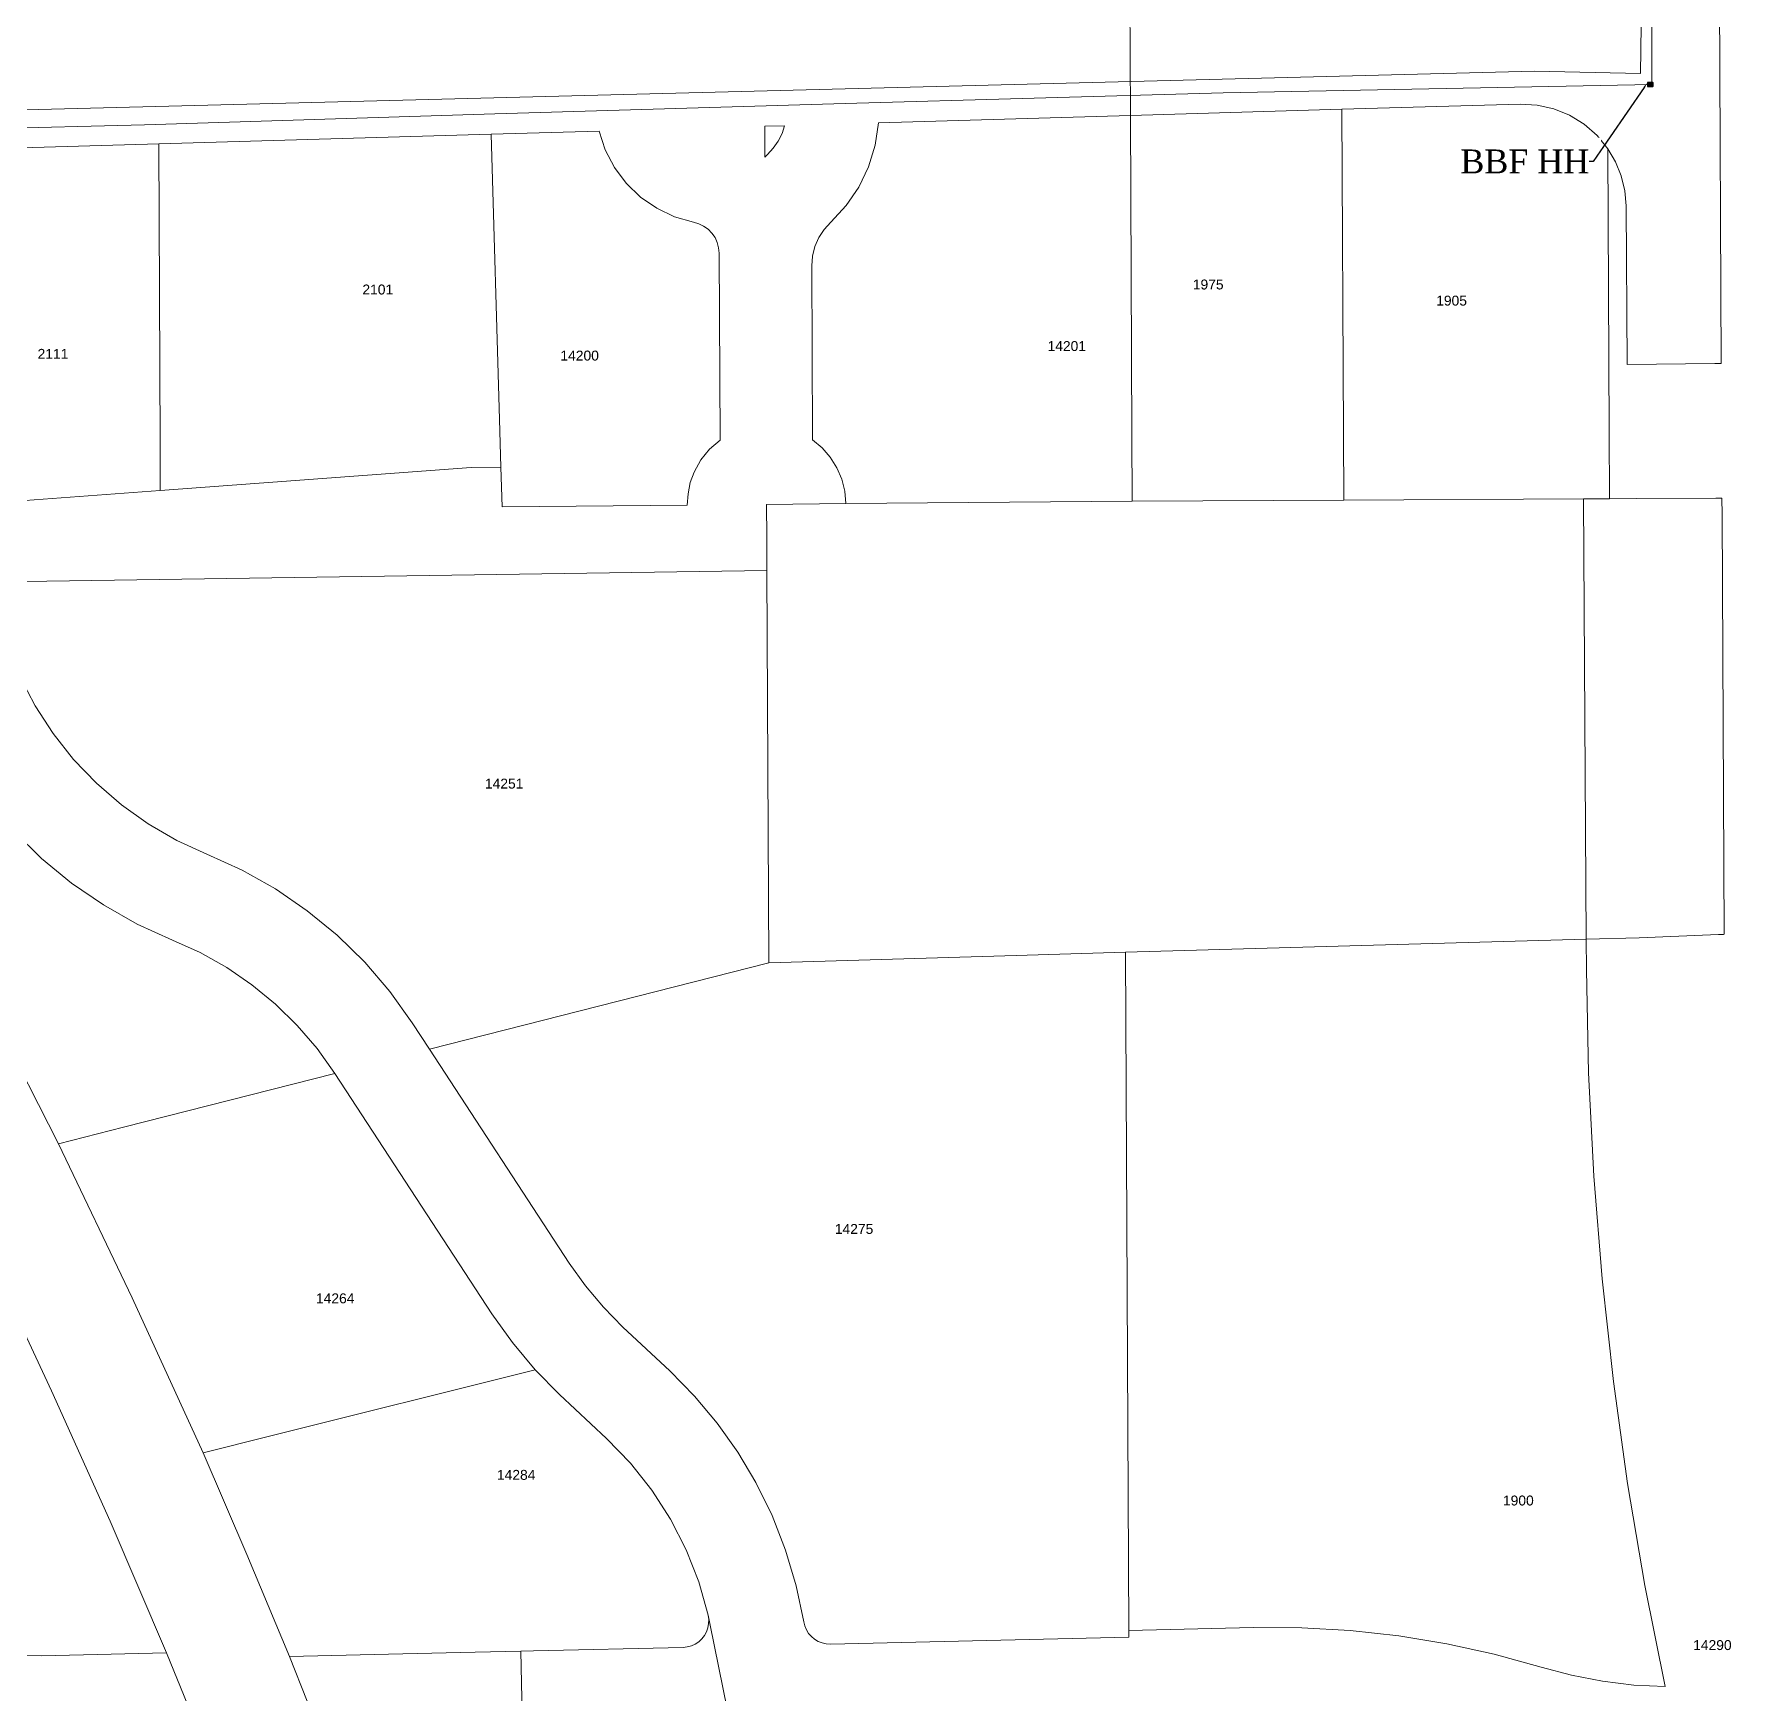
# Model space of a CAD drawing. Header units: feet. Extents: x 865220 to 5618803, y -2240498 to 1935234.
# Drawn here: x 2804447 to 2805746, y 964205 to 965461 of the extents above; entities that cross this region are included whole.
import ezdxf
from ezdxf import colors
from ezdxf.entities.mleader import LeaderData, LeaderLine
from ezdxf.enums import TextEntityAlignment as Align
from ezdxf.lldxf.tags import DXFTag
from ezdxf.math import Vec2, Vec3

# ---------------------------------------------------------------- set-up
doc = ezdxf.new("R2010")
doc.units = ezdxf.units.FT
doc.header["$LTSCALE"] = 0.015
doc.header["$MEASUREMENT"] = 0
for name, color, linetype in [('72A', 112, '72A'), ('Dakota County Addresses', 7, 'Continuous'), ('Dakota County Parcels', 7, 'Continuous'), ('F1', 112, 'F1'), ('TELEPHONE STRUCT-EX', 30, 'Continuous'), ('TELEPHONE STRUCT-PROP', 6, 'Continuous')]:
    doc.layers.add(name, color=color, linetype=linetype)
doc.layers.add('RUNNING LINE (UNDERGROUND)', color=10, linetype='Continuous', lineweight=40)
doc.styles.add('Dimensions 100', font='arial.ttf')
doc.styles.add('Line', font='txt.shx', dxfattribs={"height": 3})
doc.styles.get("Standard").update_dxf_attribs({"font": 'times.ttf'})
doc.styles.add('Utilities', font='arial.ttf', dxfattribs={"height": 2.5})
tags = doc.linetypes.add('72A', pattern='A,80,-5,["72A",Line,S=1.5,R=0,X=0,Y=-1.5],-20', length=105).pattern_tags.tags
tags[6] = DXFTag(74, 10)
tags = doc.linetypes.add('BBF', pattern='A,100,-5,["BBF",Line,S=1,R=0,X=0,Y=-1.5],-12', length=117).pattern_tags.tags
tags[6] = DXFTag(74, 10)
tags = doc.linetypes.add('F1', pattern='A,15,-5,["F1",Line,S=1.5,R=0,X=0,Y=-1.5],-12', length=32).pattern_tags.tags
tags[6] = DXFTag(74, 10)

# ---------------------------------------------------------------- blocks, each defined once
blk = doc.blocks.new('ACMAP_ANN_TEMPLATE_Dakota County Addresses')
at = {"layer": 'Dakota County Addresses', "style": 'Dimensions 100'}
blk.add_attdef('DakotaCountyAddress', text='', height=50, dxfattribs=at).set_placement((0, 0), align=Align.CENTER)
blk = doc.blocks.new('EX HH')
at = {"ltscale": 40, "true_color": 0xffffff}
h = blk.add_hatch(color=7, dxfattribs=at)
h.dxf.hatch_style = 1
h.paths.add_polyline_path([(-0.061, -0.031, 0.414214), (-0.046, -0.046), (0.046, -0.046, 0.414214), (0.061, -0.031), (0.061, 0.031, 0.414214), (0.046, 0.046), (-0.046, 0.046, 0.414214), (-0.061, 0.031)])
at = {"color": 30, "const_width": 0.005, "flags": 128}
blk.add_lwpolyline([(-0.061, 0.031), (-0.061, -0.031, 0.414214), (-0.046, -0.046), (0.046, -0.046, 0.414214), (0.061, -0.031), (0.061, 0.031, 0.414214), (0.046, 0.046), (-0.046, 0.046, 0.414214)], format="xyb", close=True, dxfattribs=at)
at = {"layer": 'RUNNING LINE (UNDERGROUND)', "color": 7, "lineweight": -3, "flags": 128}
blk.add_lwpolyline([(-0.054, 0.031), (-0.054, -0.031, 0.414214), (-0.046, -0.038), (0.046, -0.038, 0.414214), (0.054, -0.031), (0.054, 0.031, 0.414214), (0.046, 0.038), (-0.046, 0.038, 0.414214)], format="xyb", close=True, dxfattribs=at)
at = {"layer": 'TELEPHONE STRUCT-PROP', "color": 30, "style": 'Utilities'}
blk.add_text('HH', height=0.05, dxfattribs=at).set_placement((0, 0), align=Align.MIDDLE_CENTER)

msp = doc.modelspace()

# ---------------------------------------------------------------- linework, layer by layer
at = {"layer": '72A', "lineweight": 5, "ltscale": 100, "flags": 128}
msp.add_lwpolyline([(2804315.2, 965542.3), (2804311.9, 965400.4), (2805581.4, 965432.9), (2805661.7, 965431.3), (2805665, 965665.8), (2805653.2, 966136.2), (2805782.7, 966138.5), (2805822.1, 966146.3), (2805865.6, 966155.7), (2805908.8, 966166.6), (2805951.5, 966179), (2805993.7, 966192.9), (2806004.1, 966196.6), (2806160.5, 966252.9), (2806209.1, 966269.5), (2806258.1, 966284.6), (2806307.6, 966298.1), (2806357.5, 966310.1), (2806779.8, 966403), (2806794.3, 966400.8)], dxfattribs=at)
at = {"layer": 'Dakota County Parcels', "lineweight": 5}
for p, q in [((2805722.7, 965211.7), (2805721.3, 965512.4)), ((2805275.8, 965399.4), (2805275.3, 965499.4)), ((2805275.8, 965399.4), (2805435.7, 965404.1)), ((2805435.7, 965404.1), (2805570.5, 965408)), ((2805014.2, 965391.7), (2804999.1, 965391.3)), ((2804999.3, 965368), (2804999.1, 965391.3)), ((2805085.2, 965393.8), (2805275.8, 965399.4)), ((2804540.7, 965377.9), (2804409.8, 965374.1)), ((2804540.7, 965377.9), (2804792.2, 965385.3)), ((2804873.8, 965387.6), (2804792.2, 965385.3)), ((2805001.3, 965369.9), (2804999.3, 965368)), ((2805650.7, 965331.1), (2805651.5, 965211)), ((2804964.6, 965295.2), (2804965.3, 965154.8)), ((2804965.3, 965154.8), (2804965.3, 965153.7)), ((2804541.9, 965115.7), (2804777.1, 965133.1)), ((2804799.5, 965133.3), (2804777.1, 965133.1)), ((2804800.4, 965103.3), (2804799.5, 965133.3)), ((2804411.1, 965106), (2804541.9, 965115.7)), ((2804940.5, 965104.6), (2804800.4, 965103.3)), ((2805060.5, 965105.7), (2805000.5, 965105.1)), ((2805000.6, 965080.1), (2805000.5, 965105.1)), ((2805060.5, 965105.7), (2805277.2, 965107.7)), ((2805277.2, 965107.7), (2805437.2, 965108.4)), ((2805437.2, 965108.4), (2805618.5, 965109.3)), ((2805618.5, 965109.3), (2805638.2, 965109.4)), ((2805620.6, 964776.1), (2805618.5, 965109.3)), ((2805638.2, 965109.4), (2805658.6, 965109.5)), ((2805000.8, 965055.1), (2805000.6, 965080.1)), ((2804439.2, 965046.7), (2805000.8, 965055.1)), ((2805002.2, 964758.3), (2805000.8, 965055.1)), ((2805724.5, 964779.7), (2805724.8, 964779.8)), ((2805189.2, 964763.7), (2805272, 964766.2)), ((2805272, 964766.2), (2805620.6, 964776.1)), ((2805272, 964766.2), (2805274.5, 964253.1)), ((2805620.6, 964776.1), (2805660.6, 964777.2)), ((2805620.7, 964753), (2805620.6, 964776.1)), ((2805002.2, 964758.3), (2804745.6, 964692.8)), ((2805002.2, 964758.3), (2805189.2, 964763.7)), ((2804464.8, 964621.2), (2804412.8, 964723.5)), ((2804732.5, 964712.9), (2804745.6, 964692.8)), ((2804851.3, 964530.9), (2804745.6, 964692.8)), ((2804792.7, 964492.6), (2804673.9, 964674.6)), ((2804891.8, 964482.6), (2804927.3, 964449.4)), ((2804825.5, 964450.3), (2804843.9, 964431.6)), ((2804843.9, 964431.6), (2804879.4, 964398.3)), ((2804957.9, 964257.1), (2804956.3, 964264.6)), ((2804975.2, 964171), (2804957.9, 964257.1)), ((2805048.8, 964242.7), (2805274.5, 964248)), ((2805274.5, 964253.1), (2805368.6, 964255.2)), ((2805274.5, 964253.1), (2805274.5, 964248)), ((2804452.2, 964233.8), (2804546.5, 964236)), ((2804546.5, 964236), (2804562.8, 964196.4)), ((2804816.2, 964167.3), (2804814.6, 964237.3)), ((2804639.5, 964233.2), (2804653.1, 964199.6))]:
    msp.add_line(p, q, dxfattribs=at)
for points in [[(2805435.7, 965404.1), (2805436.9, 965159.1), (2805437.2, 965108.4)], [(2805570.5, 965408), (2805583.4, 965407.3), (2805596, 965404.5), (2805608, 965399.6), (2805619, 965392.8), (2805628.8, 965384.3), (2805637, 965374.3)], [(2805001.3, 965369.9), (2805005.6, 965374.6), (2805009.3, 965379.9), (2805012.2, 965385.7), (2805014.2, 965391.7)], [(2805049, 965318.7), (2805060.6, 965331.2), (2805070.2, 965345.3), (2805077.6, 965360.7), (2805082.6, 965377), (2805085.2, 965393.8)], [(2805277.2, 965107.7), (2805276.9, 965157.7), (2805275.8, 965399.4)], [(2804540.7, 965377.9), (2804541.7, 965151.8), (2804541.9, 965115.7)], [(2804799.5, 965133.3), (2804798.5, 965169.3), (2804792.2, 965385.3)], [(2804945.3, 965318.6), (2804930.9, 965322.8), (2804917.4, 965329.2), (2804905.1, 965337.7), (2804894.3, 965348.1), (2804885.4, 965360.1), (2804878.5, 965373.4), (2804873.8, 965387.6)], [(2805637, 965374.3), (2805638, 965160.9), (2805638.2, 965109.4)], [(2805637, 965374.3), (2805642.8, 965364.4), (2805647, 965353.7), (2805649.7, 965342.5), (2805650.7, 965331.1)], [(2804964.6, 965295.2), (2804964.2, 965299.3), (2804963.2, 965303.3), (2804961.5, 965307), (2804959.1, 965310.4), (2804956.3, 965313.3), (2804952.9, 965315.7), (2804949.3, 965317.5), (2804945.3, 965318.6)], [(2805049, 965318.7), (2805044, 965313.2), (2805040, 965307), (2805037, 965300.2), (2805035.2, 965293), (2805034.7, 965285.6)], [(2805035.3, 965154), (2805035.3, 965155.4), (2805034.7, 965285.6)], [(2805651.5, 965211), (2805717.9, 965211.7), (2805722.7, 965211.7)], [(2804945.8, 965129.6), (2804950.8, 965138.8), (2804957.4, 965146.9), (2804965.3, 965153.7)], [(2805060.5, 965105.7), (2805059.7, 965115.1), (2805057.4, 965124.2), (2805053.7, 965132.9), (2805048.7, 965140.9), (2805042.5, 965148), (2805035.3, 965154)], [(2804940.5, 965104.6), (2804941.1, 965113.2), (2804942.8, 965121.6), (2804945.8, 965129.6)], [(2805658.6, 965109.5), (2805718.5, 965109.8), (2805723.2, 965109.8)], [(2805724.8, 964779.8), (2805723.3, 965097.5), (2805723.2, 965109.8)], [(2804419.1, 965021.8), (2804426.3, 964997.9), (2804435.7, 964974.8), (2804447.3, 964952.7), (2804460.8, 964931.7), (2804476.3, 964912.2), (2804493.6, 964894.1), (2804512.5, 964877.8), (2804532.8, 964863.3), (2804554.5, 964850.8), (2804577.2, 964840.4)], [(2804551, 964775.5), (2804524.3, 964787.6), (2804498.8, 964802), (2804474.6, 964818.6), (2804452, 964837.3), (2804431.1, 964857.8), (2804412.1, 964880.1)], [(2804577.2, 964840.4), (2804603.7, 964828.4), (2804629.1, 964814.1), (2804653.1, 964797.6), (2804675.6, 964779.1), (2804696.5, 964758.7), (2804715.5, 964736.6), (2804732.5, 964712.9)], [(2805660.6, 964777.2), (2805720.6, 964779.6), (2805724.5, 964779.7)], [(2804551, 964775.5), (2804572, 964766), (2804592.1, 964754.6), (2804611.1, 964741.6), (2804629, 964727), (2804645.5, 964710.8), (2804660.5, 964693.3), (2804673.9, 964674.6)], [(2805620.7, 964753), (2805622.4, 964674.9), (2805626.4, 964596.9), (2805632.6, 964519.1), (2805641.1, 964441.5), (2805651.9, 964364.1), (2805665, 964287.1), (2805680.4, 964210.6)], [(2804464.8, 964621.2), (2804514.1, 964633.8), (2804673.9, 964674.6)], [(2804464.8, 964621.2), (2804520.5, 964504.8), (2804574.2, 964387.4)], [(2804413.6, 964532.4), (2804459.7, 964434.4), (2804504, 964335.6), (2804546.5, 964236)], [(2804851.3, 964530.9), (2804863.5, 964513.8), (2804877.1, 964497.6), (2804891.8, 964482.6)], [(2804792.7, 964492.6), (2804808.2, 964470.8), (2804825.5, 964450.3)], [(2804574.2, 964387.4), (2804623.6, 964399.8), (2804825.5, 964450.3)], [(2804927.3, 964449.4), (2804946, 964430.3), (2804963.2, 964409.8), (2804978.7, 964388), (2804992.4, 964365)], [(2804879.4, 964398.3), (2804897.5, 964379.6), (2804913.7, 964359.1), (2804927.8, 964337.2), (2804939.6, 964314), (2804949.2, 964289.7), (2804956.3, 964264.6)], [(2804574.2, 964387.4), (2804607.4, 964310.6), (2804639.5, 964233.2)], [(2804992.4, 964365), (2805004.7, 964339.9), (2805014.9, 964313.8), (2805022.9, 964286.9), (2805028.6, 964259.5)], [(2804232.8, 964353.8), (2804246.1, 964334.1), (2804261.3, 964315.7), (2804278.1, 964298.9), (2804296.4, 964283.7), (2804316.1, 964270.4), (2804337, 964258.9), (2804358.8, 964249.6), (2804381.5, 964242.3), (2804404.7, 964237.2), (2804428.4, 964234.4), (2804452.2, 964233.8)], [(2804937.3, 964240.1), (2804940.5, 964240.5), (2804943.6, 964241.3), (2804946.5, 964242.7), (2804949.2, 964244.4), (2804951.5, 964246.6), (2804953.5, 964249.2), (2804955.1, 964252), (2804956.1, 964255), (2804956.7, 964258.2), (2804956.8, 964261.4), (2804956.3, 964264.6)], [(2805028.6, 964259.5), (2805029.4, 964256.4), (2805030.6, 964253.5), (2805032.3, 964250.8), (2805034.4, 964248.4), (2805036.8, 964246.4), (2805039.6, 964244.7), (2805042.5, 964243.6), (2805045.6, 964242.9), (2805048.8, 964242.7)], [(2805368.6, 964255.2), (2805405.4, 964255.1), (2805442.1, 964253), (2805478.7, 964249), (2805515, 964243), (2805550.9, 964235.1), (2805586.4, 964225.3)], [(2804639.5, 964233.2), (2804714.5, 964235), (2804780.1, 964236.5), (2804814.6, 964237.3)], [(2804814.6, 964237.3), (2804824.2, 964237.5), (2804937.3, 964240.1)], [(2805586.4, 964225.3), (2805609.4, 964219.1), (2805632.9, 964214.6), (2805656.6, 964211.7), (2805680.4, 964210.6)]]:
    msp.add_lwpolyline(points, dxfattribs=at)
at = {"layer": 'F1', "color": 30, "linetype": 'BBF', "lineweight": 5, "ltscale": 150, "flags": 128}
msp.add_lwpolyline([(2804315.3, 965387.6), (2804408.8, 965389.4), (2804530, 965392.3), (2804794.9, 965400.6), (2805059.9, 965408.4), (2805345.9, 965416.7), (2805670.1, 965422.9), (2805670.1, 965627), (2805670.1, 965662), (2805659.6, 966129.3), (2805756.5, 966130), (2805781.7, 966126.4), (2805781.7, 966263.9), (2805772, 966820.9), (2805761, 966833.8), (2805761, 967412.8)], dxfattribs=at)

# ---------------------------------------------------------------- block references
at = {"layer": 'Dakota County Addresses', "lineweight": 5, "xscale": 0.15, "yscale": 0.15, "zscale": 0.15}
for p, values in [((2805334.6, 965267.8), {'DakotaCountyAddress': '1975'}), ((2804706.4, 965264), {'DakotaCountyAddress': '2101'}), ((2805518.7, 965255.6), {'DakotaCountyAddress': '1905'}), ((2804460.7, 965215.3), {'DakotaCountyAddress': '2111'}), ((2804859.1, 965214), {'DakotaCountyAddress': '14200'}), ((2805227.6, 965221.2), {'DakotaCountyAddress': '14201'}), ((2804802, 964890.1), {'DakotaCountyAddress': '14251'}), ((2805066.7, 964553.1), {'DakotaCountyAddress': '14275'}), ((2804674.2, 964500.6), {'DakotaCountyAddress': '14264'}), ((2804811.1, 964367), {'DakotaCountyAddress': '14284'}), ((2805569.2, 964347.6), {'DakotaCountyAddress': '1900'}), ((2805716, 964238.2), {'DakotaCountyAddress': '14290'})]:
    msp.add_blockref('ACMAP_ANN_TEMPLATE_Dakota County Addresses', p, dxfattribs=at).add_auto_attribs(values)
at = {"layer": 'TELEPHONE STRUCT-EX', "lineweight": 5, "xscale": 40, "yscale": 40, "zscale": 40}
msp.add_blockref('EX HH', (2805669, 965422.9), dxfattribs=at)

# ---------------------------------------------------------------- next in the draw order: leaders
at = {"layer": 'TELEPHONE STRUCT-EX', "lineweight": 5}
ml = msp.add_multileader_mtext('Standard', dxfattribs=at)
ml.set_content('BBF HH', color=256)
ml.set_leader_properties()
ml.build(insert=Vec2(0, 0))
ml.multileader.update_dxf_attribs({"has_text_frame": 1, "text_left_attachment_type": 2, "text_right_attachment_type": 2, "dogleg_length": 3})
ctx = ml.context
ctx.base_point, ctx.char_height, ctx.landing_gap_size, ctx.plane_origin = Vec3(2805525.4, 965364.7), 18, 1.5, Vec3(2805688.5, 965457.8)
ctx.left_attachment, ctx.right_attachment, ctx.text_align_type = 2, 2, 1
notes = []
notes.append((ctx, [(0, (1, 1, 0), (2805625.7, 965364.7), (-1, 0), 3, [(0, [(2805666.6, 965423.9)], 0, [])])]))
ctx.mtext.insert, ctx.mtext.alignment, ctx.mtext.flow_direction = Vec3(2805574.1, 965373.7), 2, 5
ctx.mtext.has_bg_fill, ctx.mtext.bg_color, ctx.mtext.bg_scale_factor, ctx.mtext.bg_transparency, ctx.mtext.use_window_bg_color = 1, -1027028792, 1.5, 0, 1
for ctx, leaders in notes:
    for number, flags, end, landing, length, lines in leaders:
        leader = LeaderData()
        leader.index, (leader.has_last_leader_line, leader.has_dogleg_vector, leader.attachment_direction) = number, flags
        leader.last_leader_point, leader.dogleg_vector, leader.dogleg_length = Vec3(end), Vec3(landing), length
        for number, points, colour, breaks in lines:
            line = LeaderLine()
            line.index, line.vertices, line.color, line.breaks = number, Vec3.list(points), colors.encode_raw_color(colour), breaks
            leader.lines.append(line)
        ctx.leaders.append(leader)

doc.saveas('drawing.dxf')
